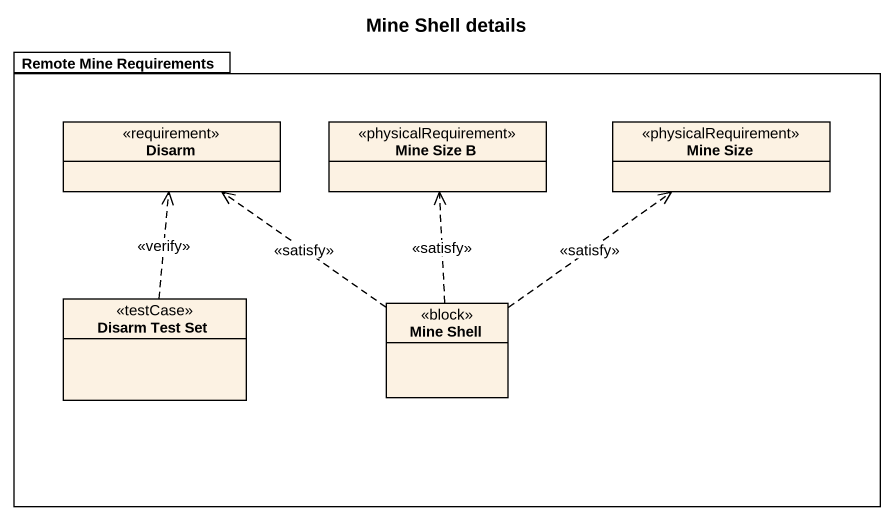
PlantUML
@startuml
title Mine Shell details
hide circle
hide empty members
package "Remote Mine Requirements" as Remote_Mine_Requirements {
  class Disarm <<requirement>>
  class "Mine Size B" as Mine_Size_B <<physicalRequirement>>
  class "Mine Size" as Mine_Size <<physicalRequirement>>
  class "Disarm Test Set" as Disarm_Test_Set <<testCase>>
  class "Mine Shell" as Mine_Shell <<block>>
}
Disarm_Test_Set .up.> Disarm : <<verify>>
Mine_Shell .up.> Disarm : <<satisfy>>
Mine_Shell .up.> Mine_Size_B : <<satisfy>>
Mine_Shell .up.> Mine_Size : <<satisfy>>
@enduml
